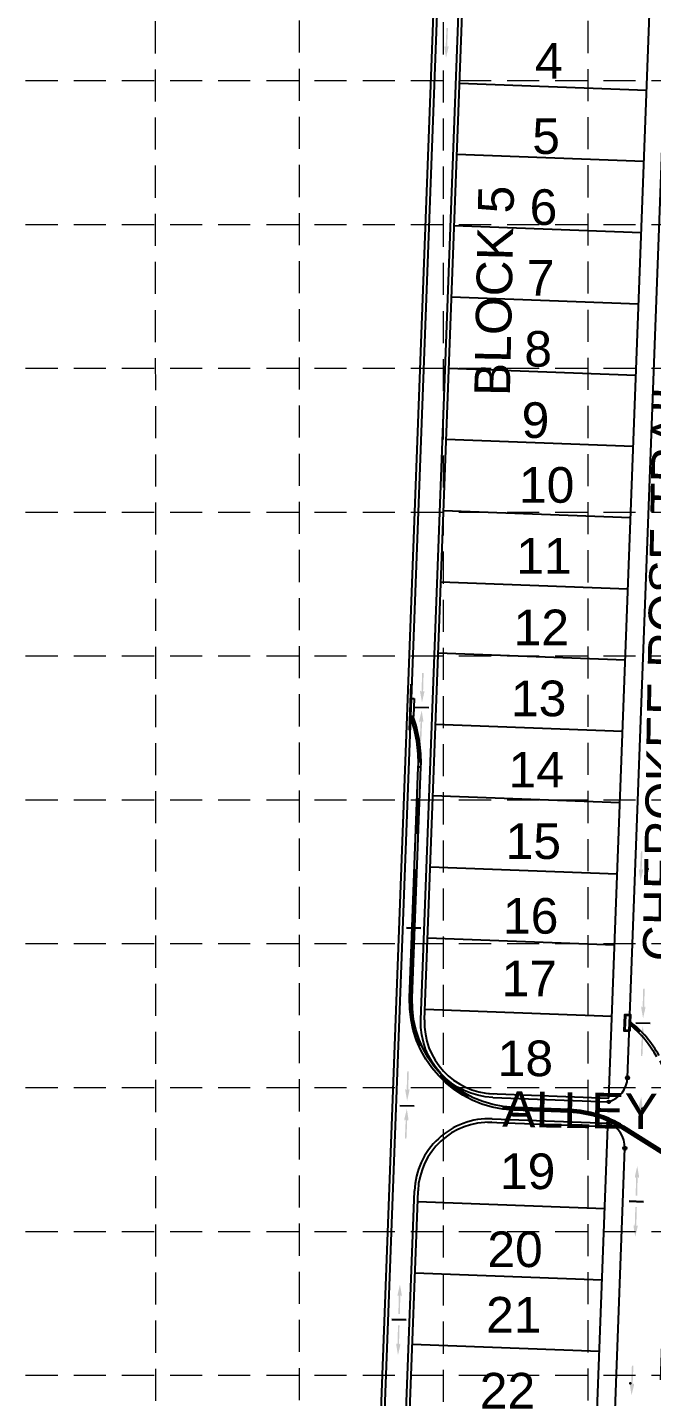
# Model space of a CAD drawing. Header units: feet. Extents: x 10084 to 13321, y 3329 to 8503.
# Drawn here: x 12357 to 12707, y 7276 to 8044 of the extents above; entities that cross this region are included whole.
import ezdxf
from ezdxf.enums import TextEntityAlignment as Align

# ---------------------------------------------------------------- set-up
doc = ezdxf.new("R2010")
doc.units = ezdxf.units.FT
doc.header["$LTSCALE"] = 40
doc.header["$MEASUREMENT"] = 0
for name, pattern in [('( Dashdot )', [1.001, 0.5, -0.25, 0.001, -0.25]), ('CENTERX2', [4, 2.5, -0.5, 0.5, -0.5]), ('DASHED', [0.75, 0.5, -0.25]), ('HIDDEN', [0.375, 0.25, -0.125])]:
    doc.linetypes.add(name, pattern=pattern)
for name, color, linetype in [('CURB', 4, 'Continuous'), ('flow arrow', 4, 'Continuous'), ('GRID', 254, 'DASHED'), ('INLET', 4, 'Continuous'), ('LOT', 7, 'Continuous'), ('NAME', 6, 'Continuous'), ('ROW', 3, '( Dashdot )'), ('STORM', 2, 'Continuous'), ('storm CL', 7, 'CENTERX2')]:
    doc.layers.add(name, color=color, linetype=linetype)
doc.styles.get("Standard").update_dxf_attribs({"font": 'ARIAL.TTF'})

msp = doc.modelspace()

# ---------------------------------------------------------------- hatches: boundary and pattern name
at = {"layer": 'flow arrow', "linetype": 'Continuous', "lineweight": 30}
h = msp.add_hatch(color=7, dxfattribs=at)
edge = h.paths.add_edge_path()
edge.add_line((12591.29, 8034.01), (12591.77, 8033.45))
edge.add_line((12591.77, 8033.45), (12592.21, 8044.03))
edge.add_line((12592.21, 8044.03), (12593.07, 8043.99))
edge.add_line((12593.07, 8043.99), (12592.63, 8033.42))
edge.add_line((12592.63, 8033.42), (12593.26, 8033.94))
edge.add_line((12593.26, 8033.94), (12593.26, 8033.94))
edge.add_ellipse((12593.28, 8033.4), major_axis=(0.023, 0.56), ratio=0.285714, start_angle=-125.83153, end_angle=14.49672, ccw=False)
edge.add_line((12593.4, 8033.07), (12593.39, 8033.07))
edge.add_line((12593.39, 8033.07), (12591.98, 8027.39))
edge.add_line((12591.98, 8027.39), (12591.08, 8033.17))
edge.add_line((12591.08, 8033.17), (12591.08, 8033.17))
edge.add_ellipse((12591.23, 8033.48), major_axis=(0.023, 0.56), ratio=0.285714, start_angle=-17.18267, end_angle=124.72693, ccw=False)
edge.add_line((12591.29, 8034.01), (12591.29, 8034.01))
edge.add_line((12591.29, 8034.01), (12591.29, 8034.01))
edge.add_line((12591.29, 8034.01), (12591.29, 8034.01))
at = {"layer": 'flow arrow'}
h = msp.add_hatch(color=7, dxfattribs=at)
edge = h.paths.add_edge_path()
edge.add_line((12579.64, 7672.2), (12579.13, 7671.67))
edge.add_line((12579.13, 7671.67), (12579.42, 7682.25))
edge.add_line((12579.42, 7682.25), (12578.56, 7682.28))
edge.add_line((12578.56, 7682.28), (12578.27, 7671.7))
edge.add_line((12578.27, 7671.7), (12577.68, 7672.26))
edge.add_line((12577.68, 7672.26), (12577.68, 7672.27))
edge.add_ellipse((12577.62, 7671.73), major_axis=(0.015, 0.56), ratio=0.285714, start_angle=345.50328, end_angle=485.83153)
edge.add_line((12577.48, 7671.4), (12577.48, 7671.4))
edge.add_line((12577.48, 7671.4), (12578.51, 7665.64))
edge.add_line((12578.51, 7665.64), (12579.8, 7671.34))
edge.add_line((12579.8, 7671.34), (12579.8, 7671.34))
edge.add_ellipse((12579.68, 7671.66), major_axis=(0.015, 0.56), ratio=0.285714, start_angle=235.27307, end_angle=377.18267)
edge.add_line((12579.64, 7672.2), (12579.64, 7672.2))
edge.add_line((12579.64, 7672.2), (12579.64, 7672.2))
edge.add_line((12579.64, 7672.2), (12579.64, 7672.2))
h = msp.add_hatch(color=7, dxfattribs=at)
edge = h.paths.add_edge_path()
edge.add_line((12579.04, 7654.5), (12578.57, 7655.06))
edge.add_line((12578.57, 7655.06), (12578.14, 7644.49))
edge.add_line((12578.14, 7644.49), (12577.28, 7644.52))
edge.add_line((12577.28, 7644.52), (12577.71, 7655.1))
edge.add_line((12577.71, 7655.1), (12577.08, 7654.57))
edge.add_line((12577.08, 7654.57), (12577.08, 7654.57))
edge.add_ellipse((12577.06, 7655.12), major_axis=(-0.023, -0.56), ratio=0.285714, start_angle=-125.83153, end_angle=14.49672, ccw=False)
edge.add_line((12576.94, 7655.45), (12576.94, 7655.45))
edge.add_line((12576.94, 7655.45), (12578.35, 7661.12))
edge.add_line((12578.35, 7661.12), (12579.26, 7655.35))
edge.add_line((12579.26, 7655.35), (12579.26, 7655.35))
edge.add_ellipse((12579.11, 7655.04), major_axis=(-0.023, -0.56), ratio=0.285714, start_angle=-17.18267, end_angle=124.72693, ccw=False)
edge.add_line((12579.04, 7654.5), (12579.04, 7654.5))
edge.add_line((12579.04, 7654.5), (12579.04, 7654.5))
edge.add_line((12579.04, 7654.5), (12579.04, 7654.5))
at = {"layer": 'flow arrow', "linetype": 'Continuous', "lineweight": 30}
h = msp.add_hatch(color=7, dxfattribs=at)
edge = h.paths.add_edge_path()
edge.add_line((12702.33, 7572.15), (12701.7, 7571.62))
edge.add_line((12701.7, 7571.62), (12702.12, 7582.2))
edge.add_line((12702.12, 7582.2), (12701.26, 7582.23))
edge.add_line((12701.26, 7582.23), (12700.84, 7571.66))
edge.add_line((12700.84, 7571.66), (12700.36, 7572.21))
edge.add_line((12700.36, 7572.21), (12700.36, 7572.21))
edge.add_ellipse((12700.29, 7571.68), major_axis=(0.022, 0.56), ratio=0.285714, start_angle=342.81733, end_angle=484.72693)
edge.add_line((12700.15, 7571.37), (12700.15, 7571.37))
edge.add_line((12700.15, 7571.37), (12701.06, 7565.6))
edge.add_line((12701.06, 7565.6), (12702.46, 7571.27))
edge.add_line((12702.46, 7571.27), (12702.46, 7571.27))
edge.add_ellipse((12702.35, 7571.61), major_axis=(0.022, 0.56), ratio=0.285714, start_angle=234.16847, end_angle=374.49672)
edge.add_line((12702.33, 7572.15), (12702.33, 7572.15))
edge.add_line((12702.33, 7572.15), (12702.33, 7572.15))
h = msp.add_hatch(color=7, dxfattribs=at)
edge = h.paths.add_edge_path()
edge.add_line((12573.21, 7552.45), (12573.72, 7552.97))
edge.add_line((12573.72, 7552.97), (12573.45, 7542.39))
edge.add_line((12573.45, 7542.39), (12574.31, 7542.37))
edge.add_line((12574.31, 7542.37), (12574.58, 7552.95))
edge.add_line((12574.58, 7552.95), (12575.18, 7552.38))
edge.add_line((12575.18, 7552.38), (12575.18, 7552.38))
edge.add_ellipse((12575.23, 7552.92), major_axis=(-0.015, -0.56), ratio=0.285714, start_angle=345.50328, end_angle=485.83153)
edge.add_line((12575.37, 7553.25), (12575.37, 7553.25))
edge.add_line((12575.37, 7553.25), (12574.34, 7559.01))
edge.add_line((12574.34, 7559.01), (12573.05, 7553.3))
edge.add_line((12573.05, 7553.3), (12573.05, 7553.3))
edge.add_ellipse((12573.18, 7552.98), major_axis=(-0.015, -0.56), ratio=0.285714, start_angle=235.27307, end_angle=377.18267)
edge.add_line((12573.21, 7552.45), (12573.21, 7552.45))
edge.add_line((12573.21, 7552.45), (12573.21, 7552.45))
edge.add_line((12573.21, 7552.45), (12573.21, 7552.45))
h = msp.add_hatch(color=7, dxfattribs=at)
edge = h.paths.add_edge_path()
edge.add_line((12572.48, 7525.97), (12572.96, 7525.41))
edge.add_line((12572.96, 7525.41), (12573.27, 7535.99))
edge.add_line((12573.27, 7535.99), (12574.13, 7535.97))
edge.add_line((12574.13, 7535.97), (12573.82, 7525.39))
edge.add_line((12573.82, 7525.39), (12574.45, 7525.92))
edge.add_line((12574.45, 7525.92), (12574.45, 7525.92))
edge.add_ellipse((12574.47, 7525.38), major_axis=(0.016, 0.56), ratio=0.285714, start_angle=-125.83153, end_angle=14.49672, ccw=False)
edge.add_line((12574.59, 7525.05), (12574.59, 7525.05))
edge.add_line((12574.59, 7525.05), (12573.24, 7519.36))
edge.add_line((12573.24, 7519.36), (12572.27, 7525.12))
edge.add_line((12572.27, 7525.12), (12572.28, 7525.12))
edge.add_ellipse((12572.42, 7525.44), major_axis=(0.016, 0.56), ratio=0.285714, start_angle=-17.18267, end_angle=124.72693, ccw=False)
edge.add_line((12572.48, 7525.97), (12572.48, 7525.97))
edge.add_line((12572.48, 7525.97), (12572.48, 7525.97))
edge.add_line((12572.48, 7525.97), (12572.48, 7525.97))
at = {"layer": 'flow arrow'}
h = msp.add_hatch(color=7, dxfattribs=at)
edge = h.paths.add_edge_path()
edge.add_line((12703.62, 7495.06), (12703.1, 7494.53))
edge.add_line((12703.1, 7494.53), (12703.4, 7505.11))
edge.add_line((12703.4, 7505.11), (12702.54, 7505.14))
edge.add_line((12702.54, 7505.14), (12702.24, 7494.56))
edge.add_line((12702.24, 7494.56), (12701.65, 7495.12))
edge.add_line((12701.65, 7495.12), (12701.65, 7495.13))
edge.add_ellipse((12701.6, 7494.58), major_axis=(0.015, 0.56), ratio=0.285714, start_angle=345.50328, end_angle=485.83153)
edge.add_line((12701.46, 7494.26), (12701.46, 7494.26))
edge.add_line((12701.46, 7494.26), (12702.48, 7488.5))
edge.add_line((12702.48, 7488.5), (12703.78, 7494.2))
edge.add_line((12703.78, 7494.2), (12703.77, 7494.2))
edge.add_ellipse((12703.65, 7494.52), major_axis=(0.015, 0.56), ratio=0.285714, start_angle=235.27307, end_angle=377.18267)
edge.add_line((12703.62, 7495.06), (12703.62, 7495.06))
edge.add_line((12703.62, 7495.06), (12703.62, 7495.06))
edge.add_line((12703.62, 7495.06), (12703.62, 7495.06))
h = msp.add_hatch(color=7, dxfattribs=at)
edge = h.paths.add_edge_path()
edge.add_line((12703.02, 7477.36), (12702.54, 7477.92))
edge.add_line((12702.54, 7477.92), (12702.11, 7467.35))
edge.add_line((12702.11, 7467.35), (12701.25, 7467.38))
edge.add_line((12701.25, 7467.38), (12701.68, 7477.96))
edge.add_line((12701.68, 7477.96), (12701.05, 7477.43))
edge.add_line((12701.05, 7477.43), (12701.05, 7477.43))
edge.add_ellipse((12701.03, 7477.97), major_axis=(-0.023, -0.56), ratio=0.285714, start_angle=-125.83153, end_angle=14.49672, ccw=False)
edge.add_line((12700.92, 7478.31), (12700.92, 7478.31))
edge.add_line((12700.92, 7478.31), (12702.33, 7483.98))
edge.add_line((12702.33, 7483.98), (12703.23, 7478.21))
edge.add_line((12703.23, 7478.21), (12703.23, 7478.21))
edge.add_ellipse((12703.09, 7477.9), major_axis=(-0.023, -0.56), ratio=0.285714, start_angle=-17.18267, end_angle=124.72693, ccw=False)
edge.add_line((12703.02, 7477.36), (12703.02, 7477.36))
edge.add_line((12703.02, 7477.36), (12703.02, 7477.36))
edge.add_line((12703.02, 7477.36), (12703.02, 7477.36))
h = msp.add_hatch(color=7, dxfattribs=at)
edge = h.paths.add_edge_path()
edge.add_line((12571.3, 7448.72), (12570.78, 7448.19))
edge.add_line((12570.78, 7448.19), (12571.07, 7458.77))
edge.add_line((12571.07, 7458.77), (12570.21, 7458.8))
edge.add_line((12570.21, 7458.8), (12569.92, 7448.22))
edge.add_line((12569.92, 7448.22), (12569.33, 7448.78))
edge.add_line((12569.33, 7448.78), (12569.33, 7448.78))
edge.add_ellipse((12569.27, 7448.24), major_axis=(0.015, 0.56), ratio=0.285714, start_angle=345.50328, end_angle=485.83153)
edge.add_line((12569.14, 7447.92), (12569.14, 7447.92))
edge.add_line((12569.14, 7447.92), (12570.16, 7442.16))
edge.add_line((12570.16, 7442.16), (12571.45, 7447.86))
edge.add_line((12571.45, 7447.86), (12571.45, 7447.86))
edge.add_ellipse((12571.33, 7448.18), major_axis=(0.015, 0.56), ratio=0.285714, start_angle=235.27307, end_angle=377.18267)
edge.add_line((12571.3, 7448.72), (12571.3, 7448.72))
edge.add_line((12571.3, 7448.72), (12571.3, 7448.72))
edge.add_line((12571.3, 7448.72), (12571.3, 7448.72))
at = {"layer": 'flow arrow', "linetype": 'Continuous', "lineweight": 30}
h = msp.add_hatch(color=7, dxfattribs=at)
edge = h.paths.add_edge_path()
edge.add_line((12700.07, 7437.85), (12700.71, 7438.37))
edge.add_line((12700.71, 7438.37), (12700.16, 7427.8))
edge.add_line((12700.16, 7427.8), (12701.02, 7427.76))
edge.add_line((12701.02, 7427.76), (12701.57, 7438.32))
edge.add_line((12701.57, 7438.32), (12702.04, 7437.76))
edge.add_line((12702.04, 7437.76), (12702.04, 7437.76))
edge.add_ellipse((12702.12, 7438.29), major_axis=(-0.029, -0.559), ratio=0.285714, start_angle=342.81733, end_angle=484.72693)
edge.add_line((12702.26, 7438.6), (12702.26, 7438.6))
edge.add_line((12702.26, 7438.6), (12701.43, 7444.39))
edge.add_line((12701.43, 7444.39), (12699.95, 7438.73))
edge.add_line((12699.95, 7438.73), (12699.95, 7438.73))
edge.add_ellipse((12700.06, 7438.39), major_axis=(-0.029, -0.559), ratio=0.285714, start_angle=234.16847, end_angle=374.49672)
edge.add_line((12700.07, 7437.85), (12700.07, 7437.85))
edge.add_line((12700.07, 7437.85), (12700.07, 7437.85))
at = {"layer": 'flow arrow'}
h = msp.add_hatch(color=7, dxfattribs=at)
edge = h.paths.add_edge_path()
edge.add_line((12570.7, 7431.02), (12570.22, 7431.58))
edge.add_line((12570.22, 7431.58), (12569.79, 7421))
edge.add_line((12569.79, 7421), (12568.93, 7421.04))
edge.add_line((12568.93, 7421.04), (12569.36, 7431.61))
edge.add_line((12569.36, 7431.61), (12568.73, 7431.09))
edge.add_line((12568.73, 7431.09), (12568.73, 7431.09))
edge.add_ellipse((12568.71, 7431.63), major_axis=(-0.023, -0.56), ratio=0.285714, start_angle=-125.83153, end_angle=14.49672, ccw=False)
edge.add_line((12568.59, 7431.96), (12568.6, 7431.96))
edge.add_line((12568.6, 7431.96), (12570.01, 7437.64))
edge.add_line((12570.01, 7437.64), (12570.91, 7431.86))
edge.add_line((12570.91, 7431.86), (12570.91, 7431.87))
edge.add_ellipse((12570.76, 7431.55), major_axis=(-0.023, -0.56), ratio=0.285714, start_angle=-17.18267, end_angle=124.72693, ccw=False)
edge.add_line((12570.7, 7431.02), (12570.7, 7431.02))
edge.add_line((12570.7, 7431.02), (12570.7, 7431.02))
edge.add_line((12570.7, 7431.02), (12570.7, 7431.02))
h = msp.add_hatch(color=7, dxfattribs=at)
edge = h.paths.add_edge_path()
edge.add_line((12637.38, 7438.24), (12637.9, 7437.72))
edge.add_line((12637.9, 7437.72), (12627.32, 7438.08))
edge.add_line((12627.32, 7438.08), (12627.29, 7437.22))
edge.add_line((12627.29, 7437.22), (12637.87, 7436.86))
edge.add_line((12637.87, 7436.86), (12637.3, 7436.27))
edge.add_line((12637.3, 7436.27), (12637.3, 7436.27))
edge.add_ellipse((12637.84, 7436.22), major_axis=(-0.56, 0.019), ratio=0.285714, start_angle=345.50328, end_angle=485.83153)
edge.add_line((12638.16, 7436.07), (12638.16, 7436.08))
edge.add_line((12638.16, 7436.08), (12643.93, 7437.06))
edge.add_line((12643.93, 7437.06), (12638.23, 7438.39))
edge.add_line((12638.23, 7438.39), (12638.23, 7438.39))
edge.add_ellipse((12637.91, 7438.27), major_axis=(-0.56, 0.019), ratio=0.285714, start_angle=235.27307, end_angle=377.18267)
edge.add_line((12637.38, 7438.24), (12637.38, 7438.24))
edge.add_line((12637.38, 7438.24), (12637.38, 7438.24))
edge.add_line((12637.38, 7438.24), (12637.38, 7438.24))
at = {"layer": 'flow arrow', "linetype": 'Continuous', "lineweight": 30}
h = msp.add_hatch(color=7, dxfattribs=at)
edge = h.paths.add_edge_path()
edge.add_line((12698.07, 7398.97), (12698.58, 7399.5))
edge.add_line((12698.58, 7399.5), (12698.31, 7388.92))
edge.add_line((12698.31, 7388.92), (12699.17, 7388.89))
edge.add_line((12699.17, 7388.89), (12699.44, 7399.47))
edge.add_line((12699.44, 7399.47), (12700.03, 7398.91))
edge.add_line((12700.03, 7398.91), (12700.04, 7398.91))
edge.add_ellipse((12700.09, 7399.45), major_axis=(-0.015, -0.56), ratio=0.285714, start_angle=345.50328, end_angle=485.83153)
edge.add_line((12700.23, 7399.77), (12700.23, 7399.77))
edge.add_line((12700.23, 7399.77), (12699.2, 7405.53))
edge.add_line((12699.2, 7405.53), (12697.91, 7399.83))
edge.add_line((12697.91, 7399.83), (12697.91, 7399.83))
edge.add_ellipse((12698.03, 7399.51), major_axis=(-0.015, -0.56), ratio=0.285714, start_angle=235.27307, end_angle=377.18267)
edge.add_line((12698.07, 7398.97), (12698.07, 7398.97))
edge.add_line((12698.07, 7398.97), (12698.07, 7398.97))
edge.add_line((12698.07, 7398.97), (12698.07, 7398.97))
h = msp.add_hatch(color=7, dxfattribs=at)
edge = h.paths.add_edge_path()
edge.add_line((12697.34, 7372.49), (12697.82, 7371.94))
edge.add_line((12697.82, 7371.94), (12698.13, 7382.52))
edge.add_line((12698.13, 7382.52), (12698.99, 7382.5))
edge.add_line((12698.99, 7382.5), (12698.68, 7371.92))
edge.add_line((12698.68, 7371.92), (12699.3, 7372.45))
edge.add_line((12699.3, 7372.45), (12699.31, 7372.45))
edge.add_ellipse((12699.33, 7371.91), major_axis=(0.016, 0.56), ratio=0.285714, start_angle=-125.83153, end_angle=14.49672, ccw=False)
edge.add_line((12699.45, 7371.57), (12699.45, 7371.58))
edge.add_line((12699.45, 7371.58), (12698.1, 7365.88))
edge.add_line((12698.1, 7365.88), (12697.13, 7371.65))
edge.add_line((12697.13, 7371.65), (12697.13, 7371.65))
edge.add_ellipse((12697.28, 7371.96), major_axis=(0.016, 0.56), ratio=0.285714, start_angle=-17.18267, end_angle=124.72693, ccw=False)
edge.add_line((12697.34, 7372.49), (12697.34, 7372.49))
edge.add_line((12697.34, 7372.49), (12697.34, 7372.49))
edge.add_line((12697.34, 7372.49), (12697.34, 7372.49))
h = msp.add_hatch(color=7, dxfattribs=at)
edge = h.paths.add_edge_path()
edge.add_line((12565, 7332.6), (12565.51, 7333.13))
edge.add_line((12565.51, 7333.13), (12565.24, 7322.54))
edge.add_line((12565.24, 7322.54), (12566.1, 7322.52))
edge.add_line((12566.1, 7322.52), (12566.37, 7333.1))
edge.add_line((12566.37, 7333.1), (12566.96, 7332.54))
edge.add_line((12566.96, 7332.54), (12566.97, 7332.54))
edge.add_ellipse((12567.02, 7333.08), major_axis=(-0.015, -0.56), ratio=0.285714, start_angle=345.50328, end_angle=485.83153)
edge.add_line((12567.16, 7333.4), (12567.16, 7333.4))
edge.add_line((12567.16, 7333.4), (12566.13, 7339.16))
edge.add_line((12566.13, 7339.16), (12564.84, 7333.46))
edge.add_line((12564.84, 7333.46), (12564.84, 7333.46))
edge.add_ellipse((12564.96, 7333.13), major_axis=(-0.015, -0.56), ratio=0.285714, start_angle=235.27307, end_angle=377.18267)
edge.add_line((12565, 7332.6), (12565, 7332.6))
edge.add_line((12565, 7332.6), (12565, 7332.6))
edge.add_line((12565, 7332.6), (12565, 7332.6))
h = msp.add_hatch(color=7, dxfattribs=at)
edge = h.paths.add_edge_path()
edge.add_line((12564.27, 7306.12), (12564.75, 7305.57))
edge.add_line((12564.75, 7305.57), (12565.06, 7316.15))
edge.add_line((12565.06, 7316.15), (12565.92, 7316.12))
edge.add_line((12565.92, 7316.12), (12565.61, 7305.54))
edge.add_line((12565.61, 7305.54), (12566.23, 7306.08))
edge.add_line((12566.23, 7306.08), (12566.24, 7306.08))
edge.add_ellipse((12566.26, 7305.53), major_axis=(0.016, 0.56), ratio=0.285714, start_angle=-125.83153, end_angle=14.49672, ccw=False)
edge.add_line((12566.38, 7305.2), (12566.38, 7305.2))
edge.add_line((12566.38, 7305.2), (12565.03, 7299.51))
edge.add_line((12565.03, 7299.51), (12564.06, 7305.27))
edge.add_line((12564.06, 7305.27), (12564.06, 7305.27))
edge.add_ellipse((12564.21, 7305.59), major_axis=(0.016, 0.56), ratio=0.285714, start_angle=-17.18267, end_angle=124.72693, ccw=False)
edge.add_line((12564.27, 7306.12), (12564.27, 7306.12))
edge.add_line((12564.27, 7306.12), (12564.27, 7306.12))
edge.add_line((12564.27, 7306.12), (12564.27, 7306.12))
h = msp.add_hatch(color=7, dxfattribs=at)
edge = h.paths.add_edge_path()
edge.add_line((12697.27, 7283.54), (12696.64, 7283.02))
edge.add_line((12696.64, 7283.02), (12697.06, 7293.59))
edge.add_line((12697.06, 7293.59), (12696.2, 7293.62))
edge.add_line((12696.2, 7293.62), (12695.78, 7283.05))
edge.add_line((12695.78, 7283.05), (12695.3, 7283.6))
edge.add_line((12695.3, 7283.6), (12695.3, 7283.61))
edge.add_ellipse((12695.23, 7283.07), major_axis=(0.022, 0.56), ratio=0.285714, start_angle=342.81733, end_angle=484.72693)
edge.add_line((12695.09, 7282.76), (12695.09, 7282.76))
edge.add_line((12695.09, 7282.76), (12696, 7276.99))
edge.add_line((12696, 7276.99), (12697.4, 7282.66))
edge.add_line((12697.4, 7282.66), (12697.4, 7282.66))
edge.add_ellipse((12697.29, 7283), major_axis=(0.022, 0.56), ratio=0.285714, start_angle=234.16847, end_angle=374.49672)
edge.add_line((12697.27, 7283.54), (12697.27, 7283.54))
edge.add_line((12697.27, 7283.54), (12697.27, 7283.54))

# ---------------------------------------------------------------- linework, layer by layer
at = {"layer": 'CURB', "color": 7}
for p, q in [((12693.73, 7455.11), (12718.68, 8123.02)), ((12549.52, 7050.17), (12588.72, 8099.66)), ((12577.87, 7487.64), (12600.71, 8099.22)), ((12618.27, 7444.1), (12683.22, 7441.68)), ((12617.82, 7432.11), (12682.78, 7429.69)), ((12684.66, 7212.2), (12692.25, 7415.54)), ((12562.57, 7078.02), (12574.28, 7391.71))]:
    msp.add_line(p, q, dxfattribs=at)
for centre, radius in [((12693.73, 7455.11), 1), ((12683.22, 7441.68), 0.75), ((12682.78, 7429.69), 0.75), ((12692.25, 7415.54), 1)]:
    msp.add_circle(centre, radius, dxfattribs=at)
at = {"layer": 'CURB', "color": 7, "extrusion": (0, 0, -1)}
msp.add_arc((-12619.84, 7486.07), 42, 272.13895, 2.13889, dxfattribs=at)
at = {"layer": 'CURB', "color": 7}
for centre, radius, start, end in [((12679.24, 7455.62), 14.5, 285.94104, 357.98102), ((12616.25, 7390.14), 42, 87.86105, 177.86111), ((12677.76, 7416.08), 14.5, 357.86112, 69.78109)]:
    msp.add_arc(centre, radius, start, end, dxfattribs=at)
at = {"layer": 'flow arrow', "color": 7}
for p, q in [((12582.4, 7662.6), (12574.4, 7662.87)), ((12706.37, 7485.46), (12698.38, 7485.72)), ((12574.05, 7439.12), (12566.06, 7439.38))]:
    msp.add_line(p, q, dxfattribs=at)
at = {"layer": 'flow arrow', "color": 7, "linetype": 'Continuous', "lineweight": 30}
for p, q in [((12577.78, 7539.05), (12569.79, 7539.31)), ((12702.64, 7385.58), (12694.65, 7385.84)), ((12569.57, 7319.2), (12561.58, 7319.46))]:
    msp.add_line(p, q, dxfattribs=at)
for p in [(12705.04, 7572.21), (12702.04, 7437.76), (12695.3, 7283.6)]:
    msp.add_point(p, dxfattribs=at)
at = {"layer": 'GRID', "color": 252, "linetype": 'HIDDEN', "lineweight": 0, "ltscale": 1.8}
for p, q in [((12672.21, 3737.03), (12671.6, 8419.97)), ((12429.49, 3736.86), (12429.11, 8418.16)), ((12510.12, 3737.25), (12509.82, 8418.16)), ((12590.76, 3736.28), (12590.53, 8418.16)), ((10169.24, 8014.61), (13236.21, 8014.61)), ((10169.24, 7933.9), (13236.21, 7933.9)), ((10169.24, 7853.19), (13236.21, 7853.19)), ((10169.24, 7772.48), (13236.21, 7772.48)), ((10169.24, 7691.77), (13236.21, 7691.77)), ((10169.24, 7611.06), (13236.21, 7611.06)), ((10169.24, 7530.36), (13236.21, 7530.36)), ((10169.24, 7449.65), (13236.21, 7449.65)), ((10169.24, 7368.94), (13236.21, 7368.94)), ((10169.24, 7288.23), (13236.21, 7288.23))]:
    msp.add_line(p, q, dxfattribs=at)
at = {"layer": 'INLET', "color": 5}
for p, q in [((12571.42, 7650.07), (12572.39, 7675.88)), ((12572.08, 7667.98), (12574.08, 7667.88)), ((12574.08, 7667.88), (12573.71, 7657.89)), ((12571.71, 7657.98), (12573.71, 7657.89))]:
    msp.add_line(p, q, dxfattribs=at)
at = {"layer": 'INLET', "color": 5, "flags": 128}
for points in [[(12695.21, 7481.36), (12695.55, 7490.35), (12692.05, 7490.48), (12691.72, 7481.49)], [(12694.73, 7481.88), (12695.03, 7489.87), (12692.53, 7489.96), (12692.23, 7481.97)]]:
    msp.add_lwpolyline(points, close=True, dxfattribs=at)
at = {"layer": 'LOT', "color": 7}
for p, q in [((12599.5, 8013.2), (12704.42, 8009.28)), ((12598, 7973.23), (12702.93, 7969.31)), ((12596.51, 7933.26), (12701.44, 7929.34)), ((12595.02, 7893.28), (12699.94, 7889.37)), ((12593.52, 7853.31), (12698.45, 7849.39)), ((12592.03, 7813.34), (12696.96, 7809.42)), ((12590.54, 7773.37), (12695.47, 7769.45)), ((12589.05, 7733.4), (12693.97, 7729.48)), ((12587.55, 7693.42), (12692.48, 7689.5)), ((12586.06, 7653.45), (12690.99, 7649.53)), ((12584.57, 7613.48), (12689.49, 7609.56)), ((12583.07, 7573.51), (12688, 7569.59)), ((12581.58, 7533.53), (12686.51, 7529.62)), ((12580.09, 7493.56), (12685.02, 7489.64)), ((12576.06, 7385.64), (12680.98, 7381.72)), ((12574.56, 7345.67), (12679.49, 7341.75)), ((12573.07, 7305.69), (12678, 7301.78))]:
    msp.add_line(p, q, dxfattribs=at)
at = {"layer": 'ROW', "color": 7, "linetype": 'Continuous'}
for p, q in [((12683.3, 7443.68), (12709.13, 8135.19)), ((12547.59, 7052.23), (12586.72, 8099.74)), ((12579.86, 7487.57), (12602.71, 8099.14)), ((12615.85, 7446.2), (12683.3, 7443.68)), ((12615.25, 7430.21), (12682.7, 7427.69)), ((12674.67, 7212.57), (12682.7, 7427.69)), ((12564.57, 7077.94), (12576.28, 7391.63))]:
    msp.add_line(p, q, dxfattribs=at)
for centre, start, end in [((12619.84, 7486.07), 177.86111, 267.86111), ((12616.25, 7390.14), 87.86111, 177.86111)]:
    msp.add_arc(centre, 40, start, end, dxfattribs=at)
at = {"layer": 'STORM', "color": 5}
for p, q in [((12571.57, 7499.89), (12576.41, 7629.45)), ((12573.07, 7499.83), (12577.91, 7629.6)), ((12577.81, 7626.83), (12577.81, 7626.79)), ((12661.39, 7435.74), (12630.01, 7436.91)), ((12661.4, 7437.24), (12630.06, 7438.41)), ((12715.6, 7411.02), (12690.65, 7426.7)), ((12715.67, 7412.76), (12691.45, 7427.97))]:
    msp.add_line(p, q, dxfattribs=at)
for centre, radius, start, end in [((12502.21, 7632.34), 74.25, 357.76862, 20.20081), ((12502.21, 7632.34), 75.75, 357.92776, 19.72059), ((12658.09, 7438.48), 59.25, 28.58002, 51.05155), ((12658.09, 7438.48), 60.75, 28.58002, 52.10314), ((12659.13, 7376.53), 60.75, 57.86115, 87.86105), ((12659.13, 7376.53), 59.25, 57.86115, 87.81075)]:
    msp.add_arc(centre, radius, start, end, dxfattribs=at)
at = {"layer": 'STORM', "color": 5, "extrusion": (0, 0, -1)}
for radius in [60.75, 59.25]:
    msp.add_arc((-12632.28, 7497.62), radius, 272.13896, 2.13888, dxfattribs=at)
at = {"layer": 'storm CL', "color": 5, "flags": 128}
for points in [[(12717.1, 7410.97), (12691.05, 7427.34), (12691.05, 7427.34, 0.131652), (12661.37, 7436.49), (12661.37, 7436.49), (12630.04, 7437.66), (12630.04, 7437.66, -0.414213), (12572.32, 7499.86), (12572.32, 7499.86), (12577.17, 7629.64), (12577.17, 7629.64, 0.096361), (12572.71, 7657.94)], [(12064.41, 6847.21), (12168.78, 6843.75, 0.251291), (12219.52, 6869.12, -0.255449), (12270.77, 6895.31), (12270.77, 6895.31), (12463.33, 6888.93), (12463.33, 6888.93, 0.05903), (12498.5, 6891.92), (12498.5, 6891.92), (12628.83, 6918.71), (12628.83, 6918.71, -0.01244), (12638.62, 6920.47), (12638.62, 6920.47), (12755.94, 6938.56), (12755.94, 6938.56, 0.322452), (12772.9, 7006.58), (12772.9, 7006.58, 0.040248), (12750.78, 7051.23), (12750.78, 7051.23, 0), (12750.78, 7051.23), (12750.78, 7051.23, -0.145463), (12709.64, 7211.26), (12709.64, 7211.26), (12718.04, 7436.18), (12718.04, 7436.18, 0.241795), (12694.88, 7485.87)]]:
    msp.add_lwpolyline(points, format="xyb", dxfattribs=at)

# ---------------------------------------------------------------- texts
at = {"layer": 'NAME', "color": 7}
for s, p in [('4', (12641.84, 8025.61)), ('5', (12640.33, 7983.41)), ('6', (12638.85, 7943.58)), ('7', (12637.34, 7903.88)), ('8', (12635.87, 7864.05)), ('9', (12634.38, 7824.08)), ('10', (12632.87, 7787.71)), ('11', (12631.39, 7747.88)), ('12', (12629.88, 7707.77)), ('13', (12628.4, 7667.94)), ('14', (12627.04, 7627.96)), ('15', (12625.4, 7587.85)), ('16', (12623.93, 7545.94)), ('17', (12623.13, 7510.81)), ('18', (12620.94, 7466)), ('19', (12622.21, 7402.62)), ('20', (12615.15, 7358.89)), (' 21', (12606.67, 7322.13)), ('22', (12610.89, 7279.52))]:
    msp.add_text(s, height=20, dxfattribs=at).set_placement(p, align=Align.MIDDLE_LEFT)
for s, rotation, p in [('BLOCK 5', 88.87623, (12617.81, 7837.64)), ('CHEROKEE ROSE TRAIL', 89.01815, (12712.26, 7520.43)), ('ALLEY I', 359.02184, (12623.62, 7437.62))]:
    msp.add_text(s, height=20, rotation=rotation, dxfattribs=at).set_placement(p, align=Align.MIDDLE_LEFT)

doc.saveas('drawing.dxf')
